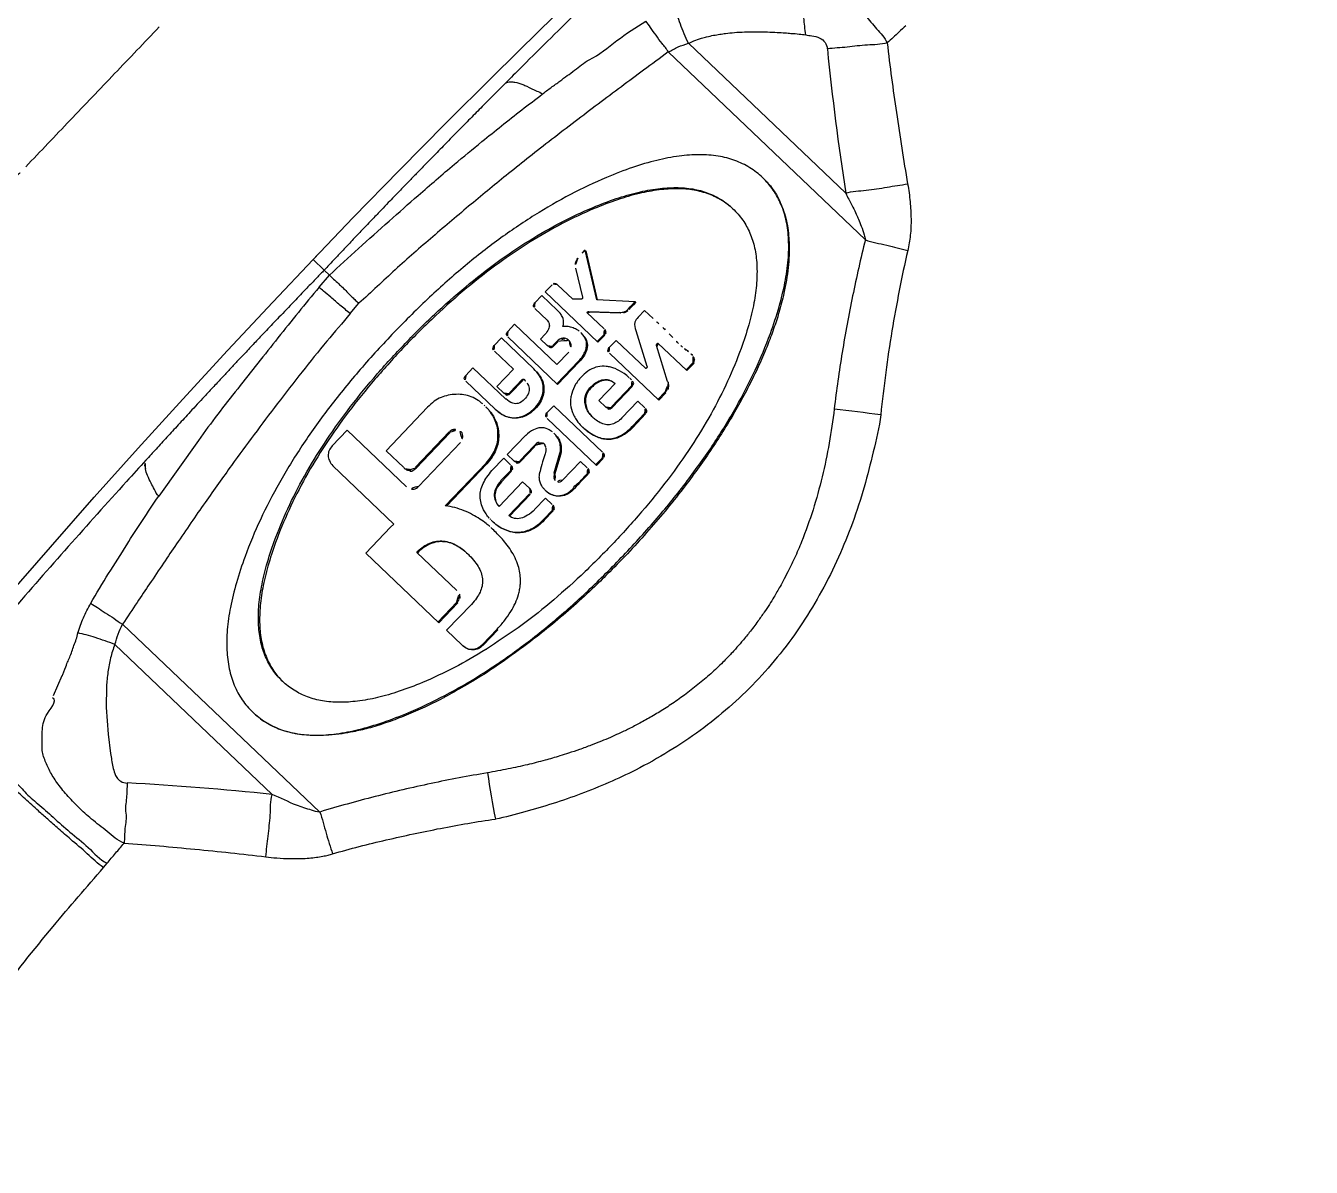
# Model space of a CAD drawing. Header units: millimetres. Extents: x 1145859089 to 1147511753, y -1047484727 to -1047247487.
# Drawn here: x 1146331192.7 to 1146331303.7, y -1047436878 to -1047436779.4 of the extents above; entities that cross this region are included whole.
import ezdxf
from ezdxf.xclip import XClip

# ---------------------------------------------------------------- set-up
doc = ezdxf.new("R2010")
doc.units = ezdxf.units.MM
doc.header["$LTSCALE"] = 100
doc.header["$MEASUREMENT"] = 0
doc.header["$XCLIPFRAME"] = 2
doc.linetypes.add('CENTERX2', pattern=[4, 2.5, -0.5, 0.5, -0.5])
doc.layers.get('0').update_dxf_attribs({"linetype": 'CONTINUOUS'})
for name, color, linetype in [('L-지중매입', 3, 'CENTERX2'), ('XREF', 135, 'CONTINUOUS'), ('단지배치도$0$W240910', 135, 'CONTINUOUS')]:
    doc.layers.add(name, color=color, linetype=linetype)

# ---------------------------------------------------------------- blocks, each defined once
blk = doc.blocks.new('단지배치도$0$zw$9902')
at = {"layer": '단지배치도$0$W240910', "linetype": 'ByBlock', "ltscale": 20}
for p, q in [((62563.45, -65410.48), (62567.54, -65406.5)), ((62559.38, -65414.48), (62563.45, -65410.48)), ((62576.27, -65411.62), (62589.85, -65424.57)), ((62591.55, -65428.59), (62574.54, -65412.37)), ((62562.26, -65413.28), (62561.83, -65413.72)), ((62555.34, -65418.52), (62559.38, -65414.48)), ((62551.33, -65422.58), (62555.34, -65418.52)), ((62547.35, -65426.67), (62551.33, -65422.58)), ((62543.88, -65430.29), (62547.35, -65426.67)), ((62568.36, -65433.78), (62567.37, -65429.47)), ((62567.43, -65429.53), (62568.41, -65433.77)), ((62540.39, -65433.97), (62543.88, -65430.29)), ((62544.3, -65429.85), (62543.88, -65430.29)), ((62543.88, -65430.29), (62544.84, -65431.2)), ((62544.4, -65432.69), (62545.29, -65431.64)), ((62544.84, -65431.2), (62545.29, -65431.64)), ((62566.54, -65431.04), (62567.12, -65433.54)), ((62564.51, -65432.47), (62563.92, -65433.09)), ((62566.29, -65433.7), (62564.99, -65432.46)), ((62536.49, -65438.14), (62540.39, -65433.97)), ((62547.07, -65434.96), (62547.84, -65434.06)), ((62563.63, -65433.39), (62563.01, -65434.04)), ((62564.95, -65434.65), (62563.63, -65433.39)), ((62563.92, -65433.09), (62568.47, -65437.43)), ((62566.95, -65433.72), (62566.29, -65433.7)), ((62566.99, -65433.72), (62566.95, -65433.72)), ((62567.02, -65433.71), (62566.99, -65433.72)), ((62567.04, -65433.71), (62567.02, -65433.71)), ((62567.06, -65433.7), (62567.04, -65433.71)), ((62567.07, -65433.7), (62567.06, -65433.7)), ((62567.07, -65433.69), (62567.07, -65433.7)), ((62567.08, -65433.69), (62567.07, -65433.69)), ((62567.09, -65433.68), (62567.08, -65433.69)), ((62567.1, -65433.67), (62567.09, -65433.68)), ((62567.11, -65433.66), (62567.1, -65433.67)), ((62567.11, -65433.65), (62567.11, -65433.66)), ((62567.12, -65433.65), (62567.11, -65433.65)), ((62567.12, -65433.54), (62567.13, -65433.56)), ((62567.13, -65433.62), (62567.12, -65433.63)), ((62567.12, -65433.63), (62567.12, -65433.64)), ((62567.12, -65433.64), (62567.12, -65433.65)), ((62567.13, -65433.56), (62567.13, -65433.57)), ((62567.13, -65433.57), (62567.13, -65433.58)), ((62567.13, -65433.58), (62567.13, -65433.59)), ((62567.13, -65433.59), (62567.13, -65433.6)), ((62567.13, -65433.6), (62567.13, -65433.62)), ((62571.69, -65433.93), (62568.36, -65433.78)), ((62571.74, -65433.98), (62571.68, -65433.93)), ((62563.02, -65434.52), (62564.08, -65435.53)), ((62567.51, -65434.86), (62567.52, -65434.85)), ((62568.99, -65436.27), (62567.51, -65434.86)), ((62567.52, -65434.85), (62567.53, -65434.84)), ((62567.53, -65434.84), (62567.54, -65434.83)), ((62567.54, -65434.83), (62567.55, -65434.82)), ((62567.55, -65434.82), (62567.56, -65434.81)), ((62567.56, -65434.81), (62567.58, -65434.81)), ((62567.58, -65434.91), (62567.57, -65434.92)), ((62567.58, -65434.81), (62567.61, -65434.8)), ((62567.59, -65434.9), (62567.58, -65434.91)), ((62567.6, -65434.89), (62567.59, -65434.9)), ((62567.61, -65434.88), (62567.6, -65434.89)), ((62567.61, -65434.8), (62567.64, -65434.79)), ((62567.62, -65434.87), (62567.61, -65434.88)), ((62567.64, -65434.86), (62567.62, -65434.87)), ((62567.64, -65434.79), (62567.69, -65434.78)), ((62567.67, -65434.86), (62567.64, -65434.86)), ((62567.7, -65434.85), (62567.67, -65434.86)), ((62567.69, -65434.78), (62570.34, -65434.85)), ((62567.75, -65434.84), (62567.7, -65434.85)), ((62570.4, -65434.91), (62567.75, -65434.84)), ((62570.4, -65434.91), (62570.34, -65434.85)), ((62572.49, -65434.7), (62571.94, -65435.28)), ((62573.22, -65435.38), (62572.49, -65434.7)), ((62561.27, -65435.87), (62560.68, -65436.49)), ((62564.92, -65439.35), (62561.27, -65435.87)), ((62560.13, -65437.06), (62559.52, -65437.71)), ((62562.92, -65439.72), (62560.13, -65437.06)), ((62560.69, -65436.97), (62564.99, -65441.07)), ((62563.9, -65436.74), (62563.5, -65437.16)), ((62563.5, -65437.16), (62564.09, -65437.72)), ((62564.58, -65437.71), (62564.94, -65437.33)), ((62565, -65437.39), (62564.64, -65437.77)), ((62565, -65437.39), (62564.94, -65437.33)), ((62568.41, -65437.37), (62569, -65436.75)), ((62569.06, -65436.81), (62568.47, -65437.43)), ((62569.06, -65436.81), (62569, -65436.75)), ((62570.04, -65437.27), (62569.45, -65437.89)), ((62572.6, -65439.71), (62570.04, -65437.27)), ((62571.75, -65436.43), (62572.7, -65439.51)), ((62532.63, -65442.34), (62536.49, -65438.14)), ((62551.67, -65437.7), (62551.77, -65437.8)), ((62559.53, -65438.19), (62561.18, -65439.76)), ((62564.64, -65437.77), (62564.58, -65437.71)), ((62565.94, -65438.28), (62564.92, -65439.35)), ((62569.46, -65438.37), (62573.71, -65442.43)), ((62573.52, -65437.66), (62573.53, -65437.65)), ((62573.52, -65437.67), (62573.52, -65437.66)), ((62573.52, -65437.68), (62573.52, -65437.67)), ((62573.52, -65437.68), (62573.52, -65437.68)), ((62573.53, -65437.69), (62573.52, -65437.68)), ((62573.53, -65437.63), (62573.54, -65437.61)), ((62573.53, -65437.65), (62573.53, -65437.63)), ((62573.53, -65437.7), (62573.53, -65437.69)), ((62573.53, -65437.71), (62573.53, -65437.7)), ((62574.48, -65440.82), (62573.53, -65437.71)), ((62573.54, -65437.61), (62573.55, -65437.59)), ((62573.55, -65437.59), (62573.57, -65437.57)), ((62573.57, -65437.57), (62573.58, -65437.55)), ((62573.58, -65437.55), (62573.6, -65437.53)), ((62573.59, -65437.7), (62573.58, -65437.72)), ((62573.58, -65437.72), (62573.58, -65437.73)), ((62573.58, -65437.73), (62573.58, -65437.74)), ((62573.58, -65437.74), (62573.59, -65437.75)), ((62573.6, -65437.67), (62573.59, -65437.69)), ((62573.59, -65437.69), (62573.59, -65437.7)), ((62573.59, -65437.75), (62573.59, -65437.76)), ((62573.59, -65437.76), (62573.59, -65437.76)), ((62573.6, -65437.53), (62573.62, -65437.52)), ((62573.61, -65437.65), (62573.6, -65437.67)), ((62573.63, -65437.63), (62573.61, -65437.65)), ((62573.62, -65437.52), (62573.64, -65437.5)), ((62573.64, -65437.61), (62573.63, -65437.63)), ((62573.64, -65437.5), (62576.14, -65439.88)), ((62573.66, -65437.59), (62573.64, -65437.61)), ((62573.68, -65437.57), (62573.66, -65437.59)), ((62573.7, -65437.56), (62573.68, -65437.57)), ((62557.67, -65439.64), (62557.05, -65440.29)), ((62560.51, -65442.34), (62557.67, -65439.64)), ((62564.93, -65441.02), (62566.79, -65439.06)), ((62566.85, -65439.12), (62564.99, -65441.07)), ((62566.85, -65439.12), (62566.79, -65439.06)), ((62572.65, -65439.66), (62572.64, -65439.68)), ((62572.67, -65439.65), (62572.65, -65439.66)), ((62572.68, -65439.63), (62572.67, -65439.65)), ((62572.69, -65439.61), (62572.68, -65439.63)), ((62572.7, -65439.59), (62572.69, -65439.61)), ((62572.7, -65439.51), (62572.71, -65439.52)), ((62572.71, -65439.58), (62572.7, -65439.59)), ((62572.71, -65439.52), (62572.71, -65439.53)), ((62572.71, -65439.53), (62572.71, -65439.54)), ((62572.71, -65439.54), (62572.71, -65439.55)), ((62572.71, -65439.54), (62572.71, -65439.54)), ((62572.71, -65439.55), (62572.71, -65439.56)), ((62572.71, -65439.56), (62572.71, -65439.58)), ((62576.08, -65439.82), (62576.7, -65439.18)), ((62576.76, -65439.24), (62576.14, -65439.88)), ((62576.76, -65439.24), (62576.7, -65439.18)), ((62561.18, -65439.76), (62559.75, -65441.26)), ((62561.94, -65440.65), (62560.83, -65441.81)), ((62562, -65440.71), (62560.89, -65441.87)), ((62561.94, -65440.65), (62561.95, -65440.64)), ((62562, -65440.71), (62561.94, -65440.65)), ((62561.95, -65440.64), (62561.96, -65440.63)), ((62561.96, -65440.63), (62561.97, -65440.62)), ((62561.96, -65440.63), (62561.96, -65440.63)), ((62561.97, -65440.62), (62561.98, -65440.62)), ((62561.98, -65440.62), (62561.99, -65440.61)), ((62561.99, -65440.61), (62562, -65440.61)), ((62562, -65440.61), (62562.01, -65440.61)), ((62562.01, -65440.61), (62562.02, -65440.61)), ((62562.02, -65440.61), (62562.03, -65440.61)), ((62562.03, -65440.61), (62562.04, -65440.62)), ((62562.04, -65440.62), (62562.05, -65440.62)), ((62562.05, -65440.62), (62562.06, -65440.62)), ((62562.06, -65440.62), (62562.07, -65440.63)), ((62562.07, -65440.63), (62562.08, -65440.63)), ((62562.08, -65440.63), (62562.09, -65440.64)), ((62562.09, -65440.64), (62562.1, -65440.65)), ((62562.1, -65440.65), (62562.11, -65440.66)), ((62571.37, -65440.69), (62571.24, -65440.57)), ((62572.62, -65439.7), (62572.6, -65439.71)), ((62572.64, -65439.68), (62572.62, -65439.7)), ((62557.06, -65440.78), (62559.6, -65443.2)), ((62559.75, -65441.26), (62560.34, -65441.83)), ((62560.83, -65441.81), (62560.89, -65441.87)), ((62569.96, -65440.99), (62568.55, -65442.46)), ((62569.63, -65443.01), (62571.38, -65441.18)), ((62571.44, -65441.23), (62569.69, -65443.07)), ((62571.44, -65441.23), (62571.38, -65441.18)), ((62573.65, -65442.37), (62574.25, -65441.74)), ((62574.32, -65441.8), (62573.71, -65442.43)), ((62574.32, -65441.8), (62574.25, -65441.74)), ((62574.54, -65440.88), (62574.48, -65440.82)), ((62528.79, -65446.57), (62532.63, -65442.34)), ((62564.65, -65442.92), (62564.06, -65443.54)), ((62568.85, -65446.92), (62564.65, -65442.92)), ((62568.55, -65442.46), (62569.14, -65443.03)), ((62571.91, -65442.52), (62570.54, -65443.97)), ((62572.51, -65443.08), (62571.91, -65442.52)), ((62553.76, -65443.05), (62550.18, -65446.8)), ((62564.07, -65444.02), (62568.33, -65448.08)), ((62569.63, -65443.01), (62569.69, -65443.07)), ((62571.42, -65444.72), (62572.52, -65443.56)), ((62572.58, -65443.62), (62571.48, -65444.78)), ((62572.58, -65443.62), (62572.52, -65443.56)), ((62546.82, -65445.03), (62545.54, -65446.37)), ((62551.95, -65449.92), (62546.82, -65445.03)), ((62552.72, -65448.23), (62555.63, -65445.18)), ((62555.69, -65445.24), (62555.63, -65445.18)), ((62571.48, -65444.78), (62571.42, -65444.72)), ((62533.98, -65445.91), (62530.56, -65450.73)), ((62555.69, -65445.24), (62552.78, -65448.29)), ((62556.59, -65446.1), (62552.97, -65449.89)), ((62562.23, -65445.46), (62560.64, -65447.13)), ((62524.98, -65450.82), (62528.79, -65446.57)), ((62550.18, -65446.8), (62551.71, -65448.26)), ((62560.64, -65447.13), (62561.23, -65447.69)), ((62562.97, -65446.37), (62561.72, -65447.68)), ((62563.03, -65446.43), (62561.78, -65447.74)), ((62563.03, -65446.43), (62562.97, -65446.37)), ((62564.7, -65448.72), (62565.19, -65447)), ((62565.25, -65447.06), (62564.76, -65448.78)), ((62565.25, -65447.06), (62565.19, -65447)), ((62568.27, -65448.02), (62568.86, -65447.4)), ((62568.92, -65447.46), (62568.86, -65447.4)), ((62545.58, -65448.11), (62550.84, -65453.13)), ((62551.7, -65448.27), (62551.76, -65448.31)), ((62552.78, -65448.29), (62552.72, -65448.23)), ((62555.29, -65451.55), (62558.81, -65447.87)), ((62558.87, -65447.92), (62555.4, -65451.57)), ((62558.81, -65447.87), (62558.87, -65447.92)), ((62560.33, -65447.45), (62559.32, -65448.51)), ((62560.07, -65449.41), (62560.94, -65448.5)), ((62560.92, -65448.02), (62560.33, -65447.45)), ((62561, -65448.56), (62560.94, -65448.5)), ((62561.72, -65447.68), (62561.78, -65447.74)), ((62566.95, -65447.72), (62565.41, -65449.34)), ((62567.55, -65448.28), (62566.95, -65447.72)), ((62568.92, -65447.46), (62568.33, -65448.08)), ((62561.96, -65449.48), (62559.93, -65451.6)), ((62560.13, -65449.47), (62560.07, -65449.41)), ((62561, -65448.56), (62560.13, -65449.47)), ((62561.96, -65449.48), (62562.55, -65450.04)), ((62563.43, -65448.79), (62563.47, -65448.59)), ((62564.76, -65448.78), (62564.7, -65448.72)), ((62567.62, -65448.82), (62567.56, -65448.77)), ((62560.77, -65452.4), (62562.56, -65450.53)), ((62562.62, -65450.58), (62560.83, -65452.46)), ((62562.62, -65450.58), (62562.56, -65450.53)), ((62564, -65450.28), (62563.86, -65450.15)), ((62566.39, -65450.11), (62566.33, -65450.05)), ((62521.21, -65455.11), (62524.98, -65450.82)), ((62563.93, -65450.89), (62562.98, -65451.88)), ((62564.52, -65451.45), (62563.93, -65450.89)), ((62559.36, -65452.9), (62559.31, -65452.85)), ((62563.76, -65452.74), (62564.54, -65451.93)), ((62563.82, -65452.8), (62563.76, -65452.74)), ((62564.6, -65451.99), (62563.82, -65452.8)), ((62564.6, -65451.99), (62564.54, -65451.93)), ((62550.56, -65453.41), (62548.42, -65455.64)), ((62550.56, -65453.41), (62550.84, -65453.13)), ((62517.46, -65459.41), (62521.21, -65455.11)), ((62548.42, -65455.64), (62554.72, -65461.65)), ((62556.28, -65458.86), (62552.83, -65455.58)), ((62554.66, -65461.59), (62556.3, -65459.88)), ((62556.36, -65459.93), (62554.72, -65461.65)), ((62557.54, -65460.06), (62555.4, -65462.3)), ((62556.36, -65459.93), (62556.3, -65459.88)), ((62527.44, -65461.77), (62544.45, -65477.99)), ((62555.4, -65462.3), (62556.74, -65463.58)), ((62558.49, -65463.53), (62559.77, -65462.19)), ((62559.83, -65462.25), (62558.55, -65463.59)), ((62559.83, -65462.25), (62559.77, -65462.19)), ((62540.35, -65476.48), (62526.77, -65463.53)), ((62558.55, -65463.59), (62558.49, -65463.53)), ((62521.47, -65467.94), (62522.22, -65466.19)), ((62526.05, -65467.15), (62526.03, -65468.97)), ((62526.03, -65468.97), (62526.2, -65471.26)), ((62526.2, -65471.26), (62526.4, -65472.95)), ((62525.79, -65482.77), (62526.1, -65482.42))]:
    blk.add_line(p, q, dxfattribs=at)
at = {"layer": '단지배치도$0$W240910'}
for radius in [11431.38, 11931.38]:
    blk.add_arc((57394.29, -57699.4), radius, 251.62775, 321.418131, dxfattribs=at)
at = {"layer": '단지배치도$0$W240910', "linetype": 'ByBlock', "ltscale": 20}
for centre, radius, start, end in [((62838, -65386.7), 251.02, 185.8103, 188.6771), ((63071.65, -65925.03), 722.05, 134.91623, 135.06589), ((62293.63, -65204.88), 313.19, 315.8266, 316.042), ((62482.93, -65533.45), 133.31, 47.07, 47.3642), ((62549, -65462.43), 36.31, 45.9084, 47.0813), ((62565.68, -65438.04), 1.95, 45.1425, 53.5544), ((62568.55, -65443.27), 3.82, 45.1742, 46.833), ((62555.56, -65446.21), 4.55, 46.3482, 49.4507), ((62555.55, -65446.23), 4.56, 43.316, 46.394), ((62555.53, -65728.15), 286.89, 82.52, 83.3283), ((63066.37, -65936.79), 726.34, 137.66384, 137.86131), ((63070.31, -65940.34), 731.65, 137.8619, 139.04256), ((62564.89, -65449.08), 1.48, 221.4772, 226.3107), ((62555.21, -65457.75), 5.9, 46.3768, 48.2099), ((62841.95, -65427.75), 286.88, 189.401, 190.2094), ((62514.34, -65726.12), 251, 84.0521, 86.9192)]:
    blk.add_arc(centre, radius, start, end, dxfattribs=at)
for points, start_tangent, end_tangent in [([(62471.67, -65446.31), (62475.4, -65441.93), (62479.29, -65437.43), (62483.33, -65432.8), (62487.52, -65428.05), (62491.81, -65423.25), (62492.77, -65422.18), (62493.95, -65420.88), (62495.09, -65419.61), (62496.22, -65418.37), (62497.32, -65417.17), (62498.4, -65415.99), (62501.21, -65412.93), (62503.85, -65410.09), (62506.29, -65407.47), (62508.55, -65405.07), (62510.61, -65402.89), (62512.1, -65401.32), (62513.46, -65399.89), (62514.72, -65398.58), (62516.03, -65397.21), (62517.47, -65395.72), (62519.48, -65393.64), (62521.69, -65391.37), (62524.12, -65388.9), (62526.75, -65386.23), (62529.59, -65383.37), (62532.96, -65380.01), (62536.59, -65376.42), (62537.34, -65375.68), (62538.02, -65375.02), (62538.69, -65374.36), (62539.36, -65373.71), (62540.03, -65373.05), (62544.21, -65369), (62548.34, -65365.05), (62552.34, -65361.25), (62556.22, -65357.61), (62559.97, -65354.13)], (0.647001, 0.762489), (0.733913, 0.679244)), ([(62485.83, -65441.28), (62486.44, -65440.7), (62487.06, -65440.11), (62487.71, -65439.48), (62488.39, -65438.8), (62489.11, -65438.09), (62489.86, -65437.34), (62490.22, -65436.97), (62491.22, -65435.96), (62492.25, -65434.91), (62493.32, -65433.81), (62494.42, -65432.67), (62495.03, -65432.04), (62496.33, -65430.69), (62497.67, -65429.3), (62499.04, -65427.87), (62500.43, -65426.41), (62501.86, -65424.92), (62503.31, -65423.39), (62504.79, -65421.84), (62506.29, -65420.26), (62507.82, -65418.65), (62509.38, -65417.02), (62510.96, -65415.36), (62512.56, -65413.68), (62514.18, -65411.98), (62515.19, -65410.91), (62517.17, -65408.83), (62519.17, -65406.74), (62520.46, -65405.38), (62522.48, -65403.27), (62524.48, -65401.17), (62526.46, -65399.1), (62528.41, -65397.05), (62530.34, -65395.03), (62530.74, -65394.61), (62532.56, -65392.72), (62534.33, -65390.86), (62536.06, -65389.05), (62537.73, -65387.29), (62539.36, -65385.58), (62540.93, -65383.92), (62541.04, -65383.8)], (0.733267, 0.679941), (0.687625, 0.726066)), ([(62580.25, -65395.98), (62579.72, -65396.47), (62579.09, -65397.06), (62578.36, -65397.74), (62577.51, -65398.54), (62576.74, -65399.26), (62576.13, -65399.84), (62575.68, -65400.26), (62575.41, -65400.52), (62575.03, -65400.88), (62574.48, -65401.41), (62573.6, -65402.24), (62572.49, -65403.3), (62571.15, -65404.59), (62570.71, -65405.01), (62570.28, -65405.43), (62569.84, -65405.85), (62569.41, -65406.27), (62567.21, -65408.41), (62562.26, -65413.28)], (-0.73248, -0.680789), (-0.708872, -0.705337)), ([(62586.4, -65410.89), (62586.24, -65409.42), (62586.11, -65407.95), (62586.01, -65406.5), (62585.95, -65405.11)], (-0.118981, 0.992896), (0.010009, 0.99995)), ([(62585.95, -65405.11), (62586.83, -65405.45), (62587.75, -65405.95), (62588.66, -65406.57), (62589.63, -65407.35), (62590.6, -65408.25), (62591.55, -65409.23), (62592.52, -65410.37), (62593.44, -65411.59)], (0.958093, -0.286458), (0.437516, -0.899211)), ([(62576.27, -65411.62), (62575.91, -65410.79), (62575.58, -65409.96), (62575.31, -65409.18), (62575.11, -65408.48)], (-0.41439, 0.9101), (-0.24894, 0.968519)), ([(62530.59, -65410.21), (62526.75, -65414.24), (62522.9, -65418.27), (62519.08, -65422.28)], (-0.689814, -0.723986), (-0.690261, -0.72356)), ([(62567.71, -65413.05), (62570.1, -65411.39), (62572.61, -65409.71)], (0.895718, 0.444623), (0.851562, 0.524254)), ([(62574.54, -65412.37), (62574, -65411.63), (62573.48, -65410.92), (62573.01, -65410.26), (62572.61, -65409.7)], (-0.449069, 0.893497), (-0.578801, 0.815469)), ([(62576.27, -65411.62), (62576.74, -65411.42), (62577.41, -65411.19), (62577.85, -65411.07), (62578.45, -65410.93), (62578.99, -65410.84), (62579.48, -65410.77), (62580.25, -65410.69), (62581.12, -65410.64), (62581.67, -65410.63), (62582.42, -65410.62), (62583.09, -65410.64), (62583.94, -65410.68), (62584.62, -65410.72), (62585.13, -65410.76), (62585.83, -65410.82), (62586.4, -65410.89)], (0.902433, 0.430831), (0.995149, -0.098375)), ([(62595.04, -65410.1), (62594.45, -65410.65), (62593.44, -65411.59)], (-0.743854, -0.668342), (-0.739013, -0.673691)), ([(62574.54, -65412.37), (62575.38, -65411.93), (62576.27, -65411.62)], (0.89679, 0.442456), (0.936454, 0.350792)), ([(62586.4, -65410.89), (62586.93, -65410.97), (62587.62, -65411.17), (62588.07, -65411.54), (62588.26, -65412.11)], (0.973269, -0.229669), (0.011335, -0.999936)), ([(62593.44, -65411.59), (62591.72, -65411.77), (62589.98, -65411.95), (62588.26, -65412.11)], (-0.962116, -0.272639), (-0.990646, -0.136457)), ([(62593.44, -65411.59), (62594.23, -65417.59), (62595.2, -65423.76)], (0.110235, -0.993906), (0.17187, -0.98512)), ([(62574.54, -65412.37), (62572.41, -65413.94), (62570.49, -65415.37), (62568.48, -65416.87), (62566.49, -65418.38), (62564.46, -65419.94), (62562.55, -65421.43), (62560.76, -65422.86)], (-0.803384, -0.595462), (-0.782157, -0.623081)), ([(62565.19, -65414.88), (62566.45, -65413.95), (62567.71, -65413.05)], (0.787475, 0.616346), (0.895718, 0.444623)), ([(62560.49, -65415.05), (62559.57, -65415.98), (62558.6, -65416.95), (62557.58, -65417.99), (62556.49, -65419.09), (62555.25, -65420.36), (62554.18, -65421.46), (62553.28, -65422.38), (62552.79, -65422.88), (62552.14, -65423.55), (62551.42, -65424.29), (62550.86, -65424.88), (62550.37, -65425.38), (62549.78, -65426), (62549.03, -65426.78), (62548.12, -65427.73), (62547.24, -65428.66), (62546.47, -65429.47), (62545.81, -65430.17), (62545.27, -65430.74), (62544.84, -65431.2)], (-0.706252, -0.70796), (-0.684943, -0.728596)), ([(62560.49, -65415.05), (62560.92, -65414.94), (62561.29, -65414.98), (62561.97, -65415.18), (62562.33, -65415.33), (62563.19, -65415.74), (62563.66, -65416.01)], (0.836592, 0.547827), (0.644624, -0.7645)), ([(62563.66, -65416.01), (62564.43, -65415.43), (62565.19, -65414.88)], (0.76905, 0.639189), (0.787475, 0.616346)), ([(62558.45, -65420.1), (62560.14, -65418.74), (62561.89, -65417.36), (62563.66, -65416.01)], (0.78563, 0.618696), (0.77403, 0.633148)), ([(62545.29, -65431.64), (62547.79, -65429.34), (62550.44, -65426.97), (62552.96, -65424.75), (62556.08, -65422.07), (62558.45, -65420.1)], (0.732409, 0.680865), (0.761493, 0.648173)), ([(62582.68, -65423.22), (62581.57, -65422.36), (62580.29, -65421.74), (62578.85, -65421.36), (62577.24, -65421.24), (62575.48, -65421.36), (62573.55, -65421.73), (62571.46, -65422.34), (62569.21, -65423.2), (62566.1, -65424.67), (62563, -65426.46), (62559.91, -65428.56), (62556.82, -65430.98), (62553.75, -65433.72), (62550.69, -65436.77), (62547.78, -65439.98), (62545.19, -65443.18), (62542.92, -65446.38), (62540.97, -65449.57), (62539.33, -65452.75), (62538.01, -65455.93), (62537.26, -65458.21), (62536.75, -65460.32), (62536.47, -65462.26), (62536.44, -65464.03), (62536.64, -65465.63), (62537.08, -65467.05), (62537.76, -65468.3), (62538.68, -65469.37)], (-0.722873, 0.690981), (0.723747, -0.690066)), ([(62560.76, -65422.86), (62557.51, -65425.52), (62554.21, -65428.32), (62550.97, -65431.17), (62547.84, -65434.06)], (-0.782157, -0.623081), (-0.74807, -0.66362)), ([(62538.68, -65469.38), (62539.79, -65470.24), (62541.07, -65470.86), (62542.51, -65471.23), (62544.12, -65471.36), (62545.88, -65471.24), (62547.81, -65470.87), (62549.9, -65470.25), (62552.15, -65469.39), (62555.26, -65467.92), (62558.36, -65466.13), (62561.46, -65464.03), (62564.54, -65461.61), (62567.61, -65458.88), (62570.67, -65455.83), (62573.58, -65452.62), (62576.17, -65449.41), (62578.44, -65446.22), (62580.39, -65443.03), (62582.03, -65439.85), (62583.35, -65436.67), (62584.1, -65434.38), (62584.61, -65432.27), (62584.89, -65430.33), (62584.92, -65428.56), (62584.72, -65426.97), (62584.28, -65425.55), (62583.6, -65424.3), (62582.68, -65423.22)], (0.722875, -0.690978), (-0.723747, 0.690066)), ([(62551.67, -65437.7), (62554.35, -65435.03), (62557.06, -65432.64), (62559.78, -65430.51), (62562.52, -65428.67), (62565.27, -65427.09), (62568.05, -65425.79), (62570.05, -65425.03), (62571.92, -65424.49), (62573.64, -65424.18), (62575.22, -65424.08), (62576.66, -65424.2), (62577.96, -65424.55), (62579.11, -65425.12), (62580.12, -65425.9)], (0.690184, 0.723634), (0.723505, -0.690319)), ([(62582.97, -65423.51), (62583.07, -65423.61), (62583.35, -65423.94), (62583.77, -65424.53), (62584.13, -65425.18), (62584.42, -65425.88), (62584.68, -65426.73), (62584.85, -65427.57), (62584.94, -65428.44), (62584.97, -65428.86), (62584.96, -65429.91), (62584.89, -65430.98), (62584.74, -65432.07), (62584.52, -65433.19), (62584.09, -65434.87), (62583.63, -65436.28), (62583.09, -65437.72), (62582.85, -65438.31), (62582.11, -65439.96), (62581.28, -65441.62), (62580.38, -65443.27), (62579.39, -65444.92), (62578.33, -65446.56), (62577.2, -65448.19), (62576, -65449.82), (62574.46, -65451.77), (62572.87, -65453.64), (62571.22, -65455.47), (62569.48, -65457.25), (62568.19, -65458.52), (62566.38, -65460.18), (62564.53, -65461.77), (62562.65, -65463.26), (62560.75, -65464.66), (62558.84, -65465.96), (62556.93, -65467.13), (62555.23, -65468.08), (62555.09, -65468.16)], (0.693666, -0.720297), (-0.886205, -0.463293)), ([(62589.85, -65424.57), (62591.62, -65424.31), (62593.42, -65424.04), (62595.2, -65423.76)], (0.944022, 0.329883), (0.987583, 0.157098)), ([(62595.2, -65423.76), (62595.41, -65425.31), (62595.49, -65426.79), (62595.43, -65428.2), (62595.22, -65429.52)], (0.208516, -0.978019), (-0.192844, -0.981229)), ([(62579.91, -65425.72), (62579.22, -65425.22), (62578.06, -65424.65), (62576.76, -65424.3), (62575.33, -65424.18), (62573.75, -65424.28), (62572.02, -65424.59), (62570.16, -65425.13), (62568.15, -65425.89), (62565.38, -65427.19), (62562.62, -65428.77), (62559.88, -65430.62), (62557.16, -65432.74), (62554.46, -65435.13), (62551.77, -65437.8)], (-0.768144, 0.640278), (-0.690184, -0.723634)), ([(62589.85, -65424.57), (62590.12, -65425.08), (62590.48, -65425.77), (62590.77, -65426.38), (62590.96, -65426.81), (62591.2, -65427.4), (62591.44, -65428.15), (62591.55, -65428.59)], (0.395487, -0.918472), (0.047164, -0.998887)), ([(62580.12, -65425.9), (62580.96, -65426.88), (62581.58, -65428), (62581.99, -65429.28), (62582.18, -65430.72), (62582.16, -65432.3), (62581.93, -65434.04), (62581.48, -65435.93), (62580.82, -65437.97), (62579.66, -65440.79), (62578.23, -65443.61), (62576.51, -65446.43), (62574.52, -65449.25), (62572.24, -65452.07), (62569.69, -65454.89)], (0.723505, -0.690319), (-0.690066, -0.723747)), ([(62567.37, -65429.47), (62566.72, -65430.17)], (-0.677795, -0.735251), (-0.547483, -0.836816)), ([(62591.55, -65428.59), (62590.45, -65433.43), (62589.55, -65438.31), (62588.86, -65443.2)], (-0.242357, -0.970187), (-0.11789, -0.993027)), ([(62591.55, -65428.59), (62593.39, -65429.05), (62595.22, -65429.52)], (0.945638, -0.325222), (0.967822, -0.251635)), ([(62595.22, -65429.52), (62594.48, -65432.95), (62593.84, -65436.46), (62593.31, -65440.04), (62592.88, -65443.7)], (-0.245863, -0.969305), (-0.09668, -0.995316)), ([(62566.72, -65430.17), (62566.54, -65430.6), (62566.54, -65431.04)], (-0.547483, -0.836816), (0.251935, -0.967744)), ([(62544.84, -65431.2), (62544.2, -65431.87), (62543.33, -65432.77), (62542.24, -65433.91), (62540.93, -65435.28), (62539.85, -65436.41), (62539, -65437.31), (62538.2, -65438.16), (62537.31, -65439.1), (62536.67, -65439.79), (62536.05, -65440.46), (62535.32, -65441.24), (62534.48, -65442.14), (62533.27, -65443.44), (62532.24, -65444.57), (62531.26, -65445.63), (62530.33, -65446.65), (62529.45, -65447.61)], (-0.695134, -0.71888), (-0.673495, -0.739191)), ([(62545.29, -65431.64), (62545.65, -65431.98), (62546.09, -65432.39), (62546.41, -65432.69), (62546.8, -65433.07), (62547.26, -65433.53), (62547.55, -65433.82), (62547.84, -65434.06)], (0.696437, -0.717618), (0.824505, -0.565855)), ([(62544.4, -65432.69), (62540.85, -65437.05), (62537.37, -65441.44), (62533.98, -65445.91)], (-0.648166, -0.761499), (-0.578483, -0.815694)), ([(62547.07, -65434.96), (62546.2, -65434.22), (62545.4, -65433.54), (62544.78, -65433.01), (62544.4, -65432.69)], (-0.759365, 0.650665), (-0.769294, 0.638895)), ([(62564.99, -65432.46), (62564.62, -65432.38), (62564.58, -65432.48)], (-0.744087, 0.668083), (-0.136208, -0.99068)), ([(62563.01, -65434.04), (62562.94, -65434.4), (62563.04, -65434.44)], (-0.676345, -0.736585), (0.991059, -0.133423)), ([(62570.34, -65434.85), (62570.78, -65434.79), (62571.11, -65434.54), (62571.68, -65433.92)], (0.995188, -0.097985), (0.702058, 0.71212)), ([(62571.74, -65433.98), (62571.17, -65434.59), (62571.04, -65434.71)], (-0.702058, -0.71212), (-0.773974, -0.633217)), ([(62547.07, -65434.96), (62545.06, -65437.35), (62542.93, -65440), (62540.79, -65442.75), (62538.79, -65445.4), (62536.84, -65448.06)], (-0.620688, -0.784058), (-0.582001, -0.813188)), ([(62565.44, -65436.07), (62565.46, -65435.39), (62565.28, -65435.03), (62564.95, -65434.65)], (0.361205, 0.932486), (-0.713253, 0.700907)), ([(62571.04, -65434.71), (62570.84, -65434.84), (62570.4, -65434.91)], (-0.773974, -0.633217), (-0.995188, 0.097985)), ([(62564.08, -65435.53), (62564.27, -65435.92), (62564.2, -65436.3), (62563.9, -65436.74)], (0.723747, -0.690066), (-0.690066, -0.723747)), ([(62566.84, -65436.47), (62566.72, -65436.39), (62566.32, -65436.2), (62565.89, -65436.08), (62565.44, -65436.07)], (-0.804122, 0.594464), (-0.996482, -0.083811)), ([(62569.05, -65436.32), (62569.14, -65436.68), (62569.04, -65436.73)], (0.722757, -0.691102), (-0.983356, -0.18169)), ([(62571.94, -65435.28), (62571.66, -65435.71), (62571.75, -65436.43)], (-0.690066, -0.723747), (0.337295, -0.941399)), ([(62560.68, -65436.49), (62560.61, -65436.86), (62560.7, -65436.9)], (-0.690066, -0.723747), (0.988632, -0.150353)), ([(62564.94, -65437.33), (62565.44, -65437.09), (62565.92, -65437.24), (62565.97, -65437.29)], (0.68966, 0.724133), (0.719825, -0.694156)), ([(62565.59, -65437.15), (62565, -65437.39)], (-0.999836, 0.018097), (-0.689643, -0.72415)), ([(62565.97, -65437.29), (62566.14, -65437.56), (62565.94, -65438.28)], (0.719825, -0.694156), (-0.650082, -0.759864)), ([(62566.79, -65439.06), (62567.18, -65438.58), (62567.38, -65438.18), (62567.48, -65437.8), (62567.43, -65437.24), (62567.06, -65436.66)], (0.690066, 0.723747), (-0.702683, 0.711503)), ([(62567.32, -65436.97), (62567.4, -65437.09), (62567.54, -65437.5), (62567.44, -65438.24), (62567.24, -65438.63), (62566.85, -65439.12)], (0.559709, -0.828689), (-0.690066, -0.723747)), ([(62569, -65436.75), (62569.08, -65436.38), (62568.98, -65436.34)], (0.676315, 0.736613), (-0.99112, 0.132973)), ([(62574.93, -65437.02), (62574.82, -65436.91), (62574.26, -65436.35)], (-0.685098, 0.728451), (-0.717328, 0.696736)), ([(62575.43, -65437.55), (62574.93, -65437.02)], (-0.712992, 0.701172), (-0.685098, 0.728451)), ([(62544.85, -65446.17), (62546.84, -65443.35), (62549.11, -65440.53), (62551.67, -65437.7)], (0.549541, 0.835467), (0.690066, 0.723747)), ([(62551.77, -65437.8), (62549.22, -65440.63), (62546.94, -65443.45), (62544.95, -65446.27)], (-0.690066, -0.723747), (-0.54954, -0.835467)), ([(62559.52, -65437.71), (62559.44, -65438.08), (62559.54, -65438.12)], (-0.690066, -0.723747), (0.988693, -0.149956)), ([(62564.09, -65437.72), (62564.46, -65437.8), (62564.5, -65437.7)], (0.736643, -0.676281), (0.128007, 0.991773)), ([(62564.64, -65437.77), (62564.28, -65437.86), (62564.23, -65437.77)], (-0.689795, -0.724004), (-0.184725, 0.98279)), ([(62569.45, -65437.89), (62569.37, -65438.26), (62569.47, -65438.3)], (-0.67628, -0.736645), (0.991319, -0.131478)), ([(62575.76, -65437.85), (62575.43, -65437.55)], (-0.768235, 0.640168), (-0.712992, 0.701172)), ([(62576.28, -65438.23), (62575.98, -65438.02), (62575.76, -65437.85)], (-0.808653, 0.588285), (-0.768235, 0.640168)), ([(62576.63, -65438.58), (62576.28, -65438.23)], (-0.545217, 0.838295), (-0.808653, 0.588285)), ([(62571.16, -65440.49), (62570.72, -65440.13), (62569.94, -65439.71), (62569.57, -65439.58), (62569.19, -65439.52), (62568.46, -65439.55), (62567.78, -65439.82), (62567.12, -65440.34), (62566.54, -65441.06), (62566.2, -65441.85), (62566.12, -65442.24), (62566.1, -65442.63), (62566.24, -65443.4), (62566.42, -65443.81), (62566.64, -65444.2), (62567.05, -65444.67)], (-0.729347, 0.684144), (0.710925, -0.703268)), ([(62576.7, -65439.18), (62576.71, -65438.73), (62576.63, -65438.58)], (0.677022, 0.735963), (-0.545217, 0.838295)), ([(62576.66, -65438.65), (62576.77, -65438.79), (62576.76, -65439.24)], (0.727008, -0.686629), (-0.677022, -0.735963)), ([(62557.05, -65440.29), (62556.97, -65440.66), (62557.07, -65440.7)], (-0.676345, -0.736585), (0.991059, -0.133423)), ([(62559.6, -65443.2), (62560.15, -65443.63), (62560.72, -65443.88), (62561.3, -65443.95), (62561.89, -65443.84), (62562.47, -65443.56), (62562.99, -65443.13), (62563.42, -65442.56), (62563.67, -65441.97), (62563.75, -65441.41), (62563.69, -65440.92), (62563.42, -65440.33), (62562.92, -65439.72)], (0.723747, -0.690066), (-0.703723, 0.710475)), ([(62563.18, -65439.99), (62563.48, -65440.39), (62563.75, -65440.97), (62563.81, -65441.47), (62563.73, -65442.03), (62563.48, -65442.62), (62563.05, -65443.19), (62562.53, -65443.62), (62561.95, -65443.9), (62561.36, -65444), (62560.78, -65443.93), (62560.21, -65443.69), (62559.67, -65443.26)], (0.660474, -0.750849), (-0.723747, 0.690066)), ([(62562.11, -65440.66), (62562.35, -65440.95)], (0.70827, -0.705941), (0.541062, -0.840983)), ([(62568.01, -65443.91), (62567.88, -65443.77), (62567.56, -65443.34), (62567.38, -65442.87), (62567.33, -65442.37), (62567.42, -65441.91), (62567.67, -65441.48), (62568.06, -65441.1), (62568.57, -65440.77), (62569.06, -65440.65), (62569.52, -65440.72), (62569.95, -65440.99)], (-0.716991, 0.697083), (0.751535, -0.659694)), ([(62569.58, -65440.78), (62569.12, -65440.71), (62568.63, -65440.83), (62568.12, -65441.15), (62567.73, -65441.54), (62567.48, -65441.97), (62567.39, -65442.43), (62567.44, -65442.93), (62567.62, -65443.4), (62567.94, -65443.83), (62568.02, -65443.91)], (-0.93565, 0.35293), (0.697182, -0.716894)), ([(62571.38, -65441.18), (62571.46, -65440.81), (62571.36, -65440.77)], (0.676332, 0.736597), (-0.991059, 0.133424)), ([(62560.34, -65441.83), (62560.71, -65441.9), (62560.76, -65441.8)], (0.723747, -0.690066), (0.144013, 0.989576)), ([(62560.89, -65441.87), (62560.52, -65441.96), (62560.48, -65441.87)], (-0.690066, -0.723747), (-0.196417, 0.980521)), ([(62562.35, -65440.95), (62562.42, -65441.07), (62562.53, -65441.5), (62562.43, -65441.92), (62562.13, -65442.35), (62561.57, -65442.71), (62561.11, -65442.7), (62560.51, -65442.33)], (0.541062, -0.840983), (-0.753546, 0.657395)), ([(62571.55, -65440.99), (62571.52, -65441.11), (62571.42, -65441.16)], (0.130928, -0.991392), (-0.983445, -0.181205)), ([(62571.51, -65440.87), (62571.55, -65440.99)], (0.462305, -0.886721), (0.130928, -0.991392)), ([(62574.26, -65441.74), (62574.5, -65441.32), (62574.48, -65440.82)], (0.699499, 0.714633), (-0.274548, 0.961573)), ([(62574.54, -65440.88), (62574.56, -65441.37), (62574.32, -65441.8)], (0.274548, -0.961573), (-0.699499, -0.714633)), ([(62558.52, -65442.76), (62558.13, -65442.46), (62557.53, -65442.15), (62556.9, -65441.97), (62556.23, -65441.93), (62555.55, -65442.01), (62554.92, -65442.19), (62554.33, -65442.53), (62553.76, -65443.05)], (-0.760125, 0.649777), (-0.674997, -0.73782)), ([(62558.81, -65447.87), (62559.27, -65447.28), (62559.6, -65446.67), (62559.79, -65446.03), (62559.84, -65445.36), (62559.76, -65444.69), (62559.54, -65444.06), (62559.19, -65443.47), (62558.87, -65443.1)], (0.684679, 0.728845), (-0.685742, 0.727845)), ([(62559.1, -65443.34), (62559.25, -65443.53), (62559.6, -65444.12), (62559.82, -65444.75), (62559.9, -65445.42), (62559.85, -65446.09), (62559.66, -65446.73), (62559.33, -65447.34), (62558.87, -65447.92)], (0.641604, -0.767036), (-0.684679, -0.728845)), ([(62588.86, -65443.2), (62588.43, -65446.14), (62587.82, -65449.05), (62587.03, -65451.9), (62586.04, -65454.65), (62585.75, -65455.36), (62585.43, -65456.07), (62584.97, -65457.03), (62584.54, -65457.87), (62584.19, -65458.53), (62583.92, -65458.99), (62583.66, -65459.43), (62583.27, -65460.06), (62582.81, -65460.75), (62582.28, -65461.51), (62581.53, -65462.5), (62580.87, -65463.31), (62580.33, -65463.92), (62579.98, -65464.31), (62579.67, -65464.63), (62579.25, -65465.06), (62578.74, -65465.56), (62577.66, -65466.52), (62575.33, -65468.33), (62574.2, -65469.08), (62573.12, -65469.74), (62572.09, -65470.31), (62571.14, -65470.81), (62570.25, -65471.23), (62569.54, -65471.55), (62568.76, -65471.88), (62567.89, -65472.22), (62566.87, -65472.6), (62565.93, -65472.91), (62565.18, -65473.15), (62563.9, -65473.52), (62562.38, -65473.91), (62560.72, -65474.27), (62558.92, -65474.61)], (-0.114564, -0.993416), (-0.98525, -0.171122)), ([(62592.88, -65443.7), (62592.23, -65446.9), (62591.45, -65449.93), (62590.43, -65453.04), (62589.23, -65455.99), (62587.77, -65458.93), (62586.12, -65461.67), (62584.2, -65464.32), (62582.07, -65466.76), (62579.78, -65468.95), (62577.29, -65470.95), (62574.6, -65472.75), (62571.7, -65474.37), (62569.4, -65475.45), (62567, -65476.42), (62564.59, -65477.26), (62562.15, -65477.97), (62559.61, -65478.6)], (-0.117598, -0.993061), (-0.986176, -0.165703)), ([(62564.06, -65443.54), (62563.99, -65443.9), (62564.09, -65443.95)], (-0.676316, -0.736612), (0.991249, -0.132007)), ([(62570.54, -65443.97), (62570.12, -65444.31), (62569.69, -65444.51), (62569.24, -65444.55), (62568.78, -65444.43), (62568.32, -65444.17), (62568.01, -65443.91)], (-0.690338, -0.723487), (-0.716991, 0.697083)), ([(62569.14, -65443.03), (62569.51, -65443.1), (62569.55, -65443)], (0.736691, -0.676229), (0.128826, 0.991667)), ([(62569.69, -65443.07), (62569.33, -65443.17), (62569.28, -65443.07)], (-0.69108, -0.722778), (-0.185991, 0.982551)), ([(62572.52, -65443.56), (62572.6, -65443.2), (62572.5, -65443.16)], (0.676455, 0.736484), (-0.990822, 0.135175)), ([(62572.57, -65443.14), (62572.66, -65443.5), (62572.56, -65443.54)], (0.722758, -0.691101), (-0.983812, -0.179205)), ([(62555.64, -65445.19), (62555.99, -65444.97), (62556.56, -65445.16)], (0.715104, 0.699018), (0.757753, -0.652542)), ([(62556.13, -65445.02), (62555.7, -65445.25)], (-0.988277, -0.15267), (-0.715104, -0.699018)), ([(62556.56, -65445.16), (62556.57, -65445.16), (62556.8, -65445.54), (62556.58, -65446.09)], (0.757753, -0.652542), (-0.634181, -0.773185)), ([(62564.53, -65445.17), (62564.15, -65444.93), (62563.51, -65444.81), (62562.9, -65444.99), (62562.24, -65445.47)], (-0.7783, 0.627893), (-0.740053, -0.672549)), ([(62564.74, -65445.36), (62564.53, -65445.17)], (-0.691651, 0.722232), (-0.7783, 0.627893)), ([(62567.05, -65444.67), (62567.28, -65444.88), (62567.82, -65445.29), (62568.36, -65445.57), (62568.89, -65445.73), (62569.42, -65445.77), (62569.93, -65445.69), (62570.43, -65445.49), (62570.93, -65445.16), (62571.42, -65444.72)], (0.710925, -0.703268), (0.69022, 0.7236)), ([(62571.48, -65444.78), (62570.99, -65445.22), (62570.49, -65445.54), (62569.99, -65445.75), (62569.48, -65445.83), (62568.95, -65445.79), (62568.42, -65445.63), (62567.89, -65445.34), (62567.34, -65444.94), (62567.11, -65444.73)], (-0.69022, -0.7236), (-0.712857, 0.701309)), ([(62541.23, -65466.7), (62540.4, -65465.72), (62539.78, -65464.6), (62539.37, -65463.32), (62539.18, -65461.88), (62539.19, -65460.3), (62539.43, -65458.56), (62539.87, -65456.67), (62540.53, -65454.63), (62541.69, -65451.81), (62543.13, -65448.99), (62544.85, -65446.17)], (-0.723507, 0.690317), (0.549541, 0.835467)), ([(62544.95, -65446.27), (62543.23, -65449.09), (62541.8, -65451.91), (62540.64, -65454.73), (62539.98, -65456.77), (62539.53, -65458.66), (62539.3, -65460.4), (62539.28, -65461.99), (62539.47, -65463.42), (62539.88, -65464.7), (62540.5, -65465.82), (62541.23, -65466.7)], (-0.54954, -0.835467), (0.708198, -0.706014)), ([(62562.97, -65446.37), (62563.38, -65446.09), (62563.48, -65446.23)], (0.690211, 0.723609), (0.383703, -0.923457)), ([(62563.79, -65446.18), (62563.23, -65446.25), (62563.16, -65446.42)], (-0.82911, 0.559085), (0.014678, -0.999892)), ([(62563.73, -65446.12), (62563.82, -65446.19)], (0.855676, -0.517512), (0.684814, -0.728718)), ([(62563.82, -65446.19), (62563.96, -65446.5), (62563.97, -65446.57)], (0.684814, -0.728718), (0.079046, -0.996871)), ([(62565.19, -65447), (62565.22, -65446.33), (62565.08, -65445.84), (62564.74, -65445.36)], (0.270053, 0.962845), (-0.723747, 0.690066)), ([(62564.94, -65445.57), (62565.14, -65445.89), (62565.28, -65446.38), (62565.25, -65447.06)], (0.623484, -0.781836), (-0.270053, -0.962845)), ([(62545.54, -65446.37), (62545.26, -65446.79), (62545.18, -65447.22), (62545.29, -65447.65), (62545.59, -65448.1)], (-0.683397, -0.730047), (0.669284, -0.743006)), ([(62563.97, -65446.57), (62563.9, -65447.06), (62563.68, -65447.77), (62563.47, -65448.59)], (0.079046, -0.996871), (-0.18505, -0.982729)), ([(62568.86, -65447.4), (62568.94, -65447.03), (62568.84, -65446.99)], (0.676473, 0.736467), (-0.990887, 0.134695)), ([(62568.91, -65446.97), (62569, -65447.33), (62568.9, -65447.38)], (0.722764, -0.691095), (-0.983729, -0.179657)), ([(62536.84, -65448.06), (62535.72, -65449.62), (62534.55, -65451.27), (62533.34, -65453.02), (62532.08, -65454.85), (62530.97, -65456.5), (62529.76, -65458.3), (62528.69, -65459.89), (62527.44, -65461.77)], (-0.582001, -0.813188), (-0.556486, -0.830857)), ([(62529.4, -65448.35), (62529.36, -65447.94), (62529.52, -65447.82)], (-0.206585, 0.978429), (0.943865, 0.330333)), ([(62529.89, -65449.6), (62529.59, -65448.94), (62529.4, -65448.35)], (-0.460087, 0.887874), (-0.212182, 0.97723)), ([(62551.76, -65448.32), (62552.07, -65448.5), (62552.72, -65448.24)], (0.729852, -0.683605), (0.705587, 0.708623)), ([(62552.78, -65448.29), (62552.39, -65448.55), (62551.82, -65448.37)], (-0.705587, -0.708623), (-0.758307, 0.651897)), ([(62559.09, -65452.62), (62558.81, -65452.26), (62558.59, -65451.89), (62558.38, -65451.32), (62558.3, -65450.75), (62558.36, -65450.19), (62558.56, -65449.63), (62558.89, -65449.07), (62559.32, -65448.51)], (-0.655843, 0.754897), (0.676975, 0.736006)), ([(62560.94, -65448.5), (62561.01, -65448.13), (62560.91, -65448.09)], (0.676352, 0.736578), (-0.991247, 0.132022)), ([(62560.98, -65448.08), (62561.08, -65448.43), (62560.98, -65448.48)], (0.722769, -0.691089), (-0.983192, -0.182575)), ([(62561.23, -65447.69), (62561.6, -65447.77), (62561.64, -65447.67)], (0.736628, -0.676299), (0.13063, 0.991431)), ([(62561.78, -65447.74), (62561.42, -65447.83), (62561.37, -65447.74)], (-0.691086, -0.722773), (-0.184067, 0.982914)), ([(62567.56, -65448.77), (62567.64, -65448.4), (62567.54, -65448.36)], (0.676473, 0.736467), (-0.990887, 0.134695)), ([(62567.61, -65448.34), (62567.7, -65448.7), (62567.6, -65448.75)], (0.722764, -0.691095), (-0.983729, -0.179657)), ([(62530.56, -65450.73), (62530.19, -65450.14), (62529.89, -65449.6)], (-0.829022, 0.559216), (-0.453733, 0.891138)), ([(62560.08, -65449.42), (62559.68, -65449.99), (62559.52, -65450.55), (62559.62, -65451.12), (62559.93, -65451.6)], (-0.641149, -0.767416), (0.716556, -0.69753)), ([(62560.14, -65449.48), (62559.72, -65450.09), (62559.57, -65450.62), (62559.66, -65451.18), (62559.94, -65451.6)], (-0.641149, -0.767416), (0.679711, -0.73348)), ([(62563.78, -65450.06), (62563.63, -65449.86), (62563.47, -65449.52), (62563.41, -65449.16), (62563.43, -65448.79)], (-0.662392, 0.749157), (0.184241, 0.982881)), ([(62564.77, -65449.36), (62564.67, -65448.71)], (-0.70643, 0.707783), (0.233556, 0.972343)), ([(62564.73, -65448.77), (62564.73, -65449.18), (62564.84, -65449.24)], (-0.233556, -0.972343), (0.977941, -0.208881)), ([(62565.41, -65449.34), (62565.01, -65449.49), (62564.95, -65449.34)], (-0.700988, -0.713173), (-0.126751, 0.991935)), ([(62567.62, -65448.82), (62566.74, -65449.73), (62566.39, -65450.11)], (-0.694698, -0.719302), (0.698366, 0.715741)), ([(62566.33, -65450.05), (62566.68, -65449.67), (62567.56, -65448.77)], (0.342421, 0.939547), (0.694698, 0.719302)), ([(62527.8, -65454.91), (62529.16, -65452.82), (62530.56, -65450.73)], (0.517299, 0.855805), (0.602644, 0.79801)), ([(62552.97, -65449.89), (62552.59, -65450.11), (62551.96, -65449.92)], (-0.698004, -0.716094), (-0.73506, 0.678003)), ([(62562.55, -65450.04), (62562.64, -65450.4), (62562.55, -65450.45)], (0.722761, -0.691099), (-0.980181, -0.198103)), ([(62562.61, -65450.1), (62562.71, -65450.46), (62562.61, -65450.51)], (0.722761, -0.691099), (-0.983995, -0.178197)), ([(62564, -65450.28), (62564.27, -65450.47)], (0.723747, -0.690066), (0.871629, -0.490166)), ([(62566.39, -65450.11), (62565.99, -65450.45), (62565.58, -65450.66), (62564.86, -65450.71), (62564.06, -65450.34)], (-0.690066, -0.723747), (-0.723747, 0.690066)), ([(62564.27, -65450.47), (62564.8, -65450.66), (62565.52, -65450.6), (62565.93, -65450.39), (62566.33, -65450.05)], (0.871629, -0.490166), (0.690066, 0.723747)), ([(62559.14, -65453.35), (62558.83, -65453.09), (62558.28, -65452.7), (62557.65, -65452.32), (62556.92, -65451.98), (62556.12, -65451.71), (62555.29, -65451.55)], (-0.745451, 0.66656), (-0.992657, 0.12096)), ([(62564.54, -65451.93), (62564.61, -65451.57), (62564.51, -65451.53)], (0.676351, 0.736579), (-0.991123, 0.132946)), ([(62564.59, -65451.51), (62564.68, -65451.87), (62564.58, -65451.91)], (0.722762, -0.691097), (-0.983363, -0.181649)), ([(62559.19, -65452.73), (62559.09, -65452.62)], (-0.680949, 0.73233), (-0.655843, 0.754897)), ([(62559.31, -65452.85), (62559.19, -65452.73)], (-0.730738, 0.682658), (-0.680949, 0.73233)), ([(62559.36, -65452.9), (62559.67, -65453.16)], (0.70203, -0.712148), (0.802663, -0.596432)), ([(62563.82, -65452.8), (62563.31, -65453.27), (62562.76, -65453.61), (62562.19, -65453.82), (62561.62, -65453.89), (62561.05, -65453.83), (62560.46, -65453.64), (62559.9, -65453.34), (62559.42, -65452.96)], (-0.684138, -0.729352), (-0.70203, 0.712148)), ([(62559.67, -65453.16), (62559.84, -65453.28), (62560.4, -65453.58), (62560.99, -65453.77), (62561.56, -65453.83), (62562.13, -65453.76), (62562.7, -65453.55), (62563.25, -65453.21), (62563.76, -65452.74)], (0.802663, -0.596432), (0.684138, 0.729352)), ([(62563, -65451.89), (62562.39, -65452.37), (62561.81, -65452.63), (62561.26, -65452.64), (62560.77, -65452.4)], (-0.65466, -0.755923), (-0.732428, 0.680845)), ([(62559.77, -65462.19), (62560.42, -65461.44), (62560.94, -65460.69), (62561.34, -65459.95), (62561.61, -65459.21), (62561.71, -65458.79), (62561.76, -65458.38), (62561.78, -65457.97), (62561.58, -65456.73), (62561.31, -65456.04), (62560.95, -65455.4), (62560.52, -65454.81), (62560.11, -65454.32), (62559.67, -65453.86), (62559.28, -65453.48)], (0.690066, 0.723747), (-0.723747, 0.690066)), ([(62524.69, -65459.97), (62526.23, -65457.41), (62527.8, -65454.91)], (0.485055, 0.874484), (0.517299, 0.855805)), ([(62552.83, -65455.58), (62553.27, -65455.17), (62553.81, -65454.84), (62554.39, -65454.64), (62554.99, -65454.59), (62555.58, -65454.68), (62556.17, -65454.92), (62556.76, -65455.3), (62557.24, -65455.71)], (0.641803, 0.76687), (0.721208, -0.692719)), ([(62557.03, -65455.53), (62556.82, -65455.36), (62556.23, -65454.98), (62555.64, -65454.74), (62555.05, -65454.65), (62554.45, -65454.7), (62553.87, -65454.9), (62553.33, -65455.23), (62552.89, -65455.63)], (-0.762173, 0.647373), (-0.641803, -0.76687)), ([(62569.69, -65454.89), (62567.01, -65457.56), (62564.3, -65459.96), (62561.58, -65462.08), (62558.84, -65463.93), (62558.78, -65463.97)], (-0.690184, -0.723634), (-0.849638, -0.527367)), ([(62557.24, -65455.71), (62557.36, -65455.83), (62557.84, -65456.38), (62558.2, -65456.92), (62558.42, -65457.46), (62558.5, -65457.98), (62558.46, -65458.5), (62558.29, -65459.01), (62557.99, -65459.52), (62557.54, -65460.06)], (0.721208, -0.692719), (-0.683044, -0.730377)), ([(62556.3, -65459.88), (62556.5, -65459.49), (62556.28, -65458.87)], (0.682058, 0.731298), (-0.712203, 0.701973)), ([(62556.52, -65459.17), (62556.56, -65459.29), (62556.36, -65459.93)], (0.437353, -0.89929), (-0.682058, -0.731298)), ([(62523.58, -65462.53), (62524.05, -65461.23), (62524.69, -65459.97)], (0.289351, 0.957223), (0.478722, 0.877967)), ([(62524.68, -65459.97), (62525.26, -65460.34), (62525.94, -65460.78), (62526.68, -65461.26), (62527.44, -65461.77)], (0.842049, -0.539402), (0.912181, -0.409787)), ([(62526.77, -65463.53), (62527.04, -65462.63), (62527.44, -65461.77)], (0.327794, 0.944749), (0.378196, 0.925726)), ([(62522.87, -65464.63), (62523.24, -65463.61), (62523.58, -65462.53)], (0.41133, 0.911487), (0.167723, 0.985834)), ([(62525.08, -65462.93), (62524.29, -65462.7), (62523.58, -65462.53)], (-0.917081, 0.3987), (-0.979134, 0.203214)), ([(62526.77, -65463.53), (62525.92, -65463.21), (62525.08, -65462.93)], (-0.928844, 0.370471), (-0.917081, 0.3987)), ([(62526.77, -65463.53), (62526.4, -65464.69), (62526.17, -65465.9), (62526.05, -65467.15)], (-0.371344, -0.928495), (-0.053517, -0.998567)), ([(62558.78, -65463.97), (62556.08, -65465.51), (62553.31, -65466.81), (62551.3, -65467.57), (62549.44, -65468.11), (62547.71, -65468.42), (62546.13, -65468.52), (62544.69, -65468.4), (62543.4, -65468.05), (62542.24, -65467.48), (62541.23, -65466.7)], (-0.849638, -0.527367), (-0.723507, 0.690317)), ([(62556.74, -65463.58), (62557.16, -65463.85), (62557.62, -65463.94), (62558.08, -65463.83), (62558.49, -65463.53)], (0.723747, -0.690066), (0.690066, 0.723747)), ([(62558.55, -65463.59), (62558.14, -65463.89), (62557.68, -65463.99), (62557.22, -65463.91), (62556.8, -65463.63)], (-0.690066, -0.723747), (-0.723747, 0.690066)), ([(62522.22, -65466.19), (62522.45, -65465.66), (62522.87, -65464.63)], (-0.192044, -0.981386), (0.41133, 0.911487)), ([(62525.79, -65482.77), (62524.39, -65481.59), (62522.94, -65480.34), (62521.91, -65479.44), (62520.98, -65478.62), (62520.17, -65477.9), (62519.59, -65477.37), (62519.03, -65476.86), (62518.49, -65476.36), (62517.98, -65475.88), (62517.48, -65475.42), (62516.36, -65474.34), (62515.38, -65473.38), (62514.89, -65472.87), (62514.42, -65472.39), (62513.98, -65471.93), (62513.57, -65471.49), (62512.85, -65470.68), (62512.26, -65469.97), (62511.82, -65469.39), (62511.51, -65468.9), (62511.33, -65468.26)], (-0.85685, 0.515566), (0.337491, 0.941329)), ([(62520.83, -65469.67), (62521.4, -65468.13)], (0.472457, 0.881354), (-0.924897, 0.380217)), ([(62555.09, -65468.16), (62553.31, -65469.03), (62551.7, -65469.72), (62550.14, -65470.3), (62548.63, -65470.76), (62547.34, -65471.06), (62546.4, -65471.23), (62545.25, -65471.35), (62544.15, -65471.39), (62543.1, -65471.33), (62543.04, -65471.32)], (-0.886205, -0.463293), (-0.993813, 0.111064)), ([(62543.04, -65471.32), (62542.1, -65471.17), (62541.28, -65470.95), (62540.52, -65470.65), (62539.96, -65470.36), (62539.34, -65469.95), (62538.78, -65469.48)], (-0.993813, 0.111064), (-0.722875, 0.690978)), ([(62520.48, -65472.43), (62520.5, -65471.05), (62520.83, -65469.67)], (0.035696, 0.999363), (0.472457, 0.881354)), ([(62527.56, -65480.69), (62526.1, -65479.67), (62524.75, -65478.6), (62523.62, -65477.56), (62522.62, -65476.51), (62521.77, -65475.44), (62521.15, -65474.45), (62520.71, -65473.46), (62520.48, -65472.43)], (-0.925785, 0.378051), (0.035696, 0.999363)), ([(62526.4, -65472.95), (62526.49, -65473.5), (62526.6, -65474.09), (62526.76, -65474.67), (62526.93, -65475), (62527.27, -65475.34), (62527.83, -65475.49)], (0.150773, -0.988568), (0.997987, -0.063419)), ([(62558.92, -65474.61), (62554.06, -65475.53), (62549.23, -65476.66), (62544.45, -65477.99)], (-0.986297, -0.164977), (-0.957549, -0.288271)), ([(62518.01, -65475.35), (62518.99, -65476.25), (62520.13, -65477.29), (62521.44, -65478.45), (62522.89, -65479.72), (62524.46, -65481.05), (62526.1, -65482.42)], (0.873058, -0.487617), (0.908304, -0.418311)), ([(62527.83, -65475.49), (62527.77, -65476.78), (62527.71, -65478.09)], (-0.043948, -0.999034), (0.180392, -0.983595)), ([(62539.8, -65481.86), (62539.99, -65480.07), (62540.18, -65478.26), (62540.35, -65476.48)], (0.109892, 0.993944), (0.283992, 0.958827)), ([(62544.45, -65477.99), (62543.75, -65477.84), (62542.45, -65477.41), (62540.35, -65476.48)], (-0.999977, -0.006744), (-0.937038, 0.349227)), ([(62527.71, -65478.09), (62527.64, -65479.4), (62527.56, -65480.69)], (0.180392, -0.983595), (-0.121053, -0.992646)), ([(62544.45, -65477.99), (62545, -65479.81), (62545.56, -65481.61)], (0.369293, -0.929313), (0.297476, -0.954729)), ([(62545.56, -65481.61), (62550.2, -65480.4), (62554.88, -65479.4), (62559.61, -65478.6)], (0.957283, 0.289154), (0.990231, 0.139438)), ([(62526.1, -65482.42), (62526.83, -65481.55), (62527.56, -65480.69)], (0.633249, 0.773948), (0.643903, 0.765107)), ([(62527.56, -65480.69), (62533.68, -65481.2), (62539.8, -65481.86)], (0.998063, -0.062204), (0.992302, -0.123842)), ([(62539.8, -65481.86), (62540.74, -65481.96), (62541.91, -65482.01), (62542.84, -65482.01), (62543.54, -65481.97), (62544.16, -65481.9), (62544.71, -65481.81), (62545.18, -65481.71), (62545.56, -65481.61)], (0.986673, -0.162713), (0.971897, 0.235404)), ([(62512.22, -65499.89), (62516.55, -65494.02), (62521.44, -65487.87), (62525.79, -65482.77)], (0.574028, 0.818835), (0.649535, 0.760332))]:
    blk.add_spline(points, degree=3, dxfattribs=dict(at, start_tangent=start_tangent, end_tangent=end_tangent))
blk = doc.blocks.new('단지배치도')
blk.add_blockref('단지배치도$0$zw$9902', (141034.19, 142437.16))

msp = doc.modelspace()

# ---------------------------------------------------------------- linework, layer by layer
at = {"layer": 'L-지중매입', "ltscale": 2}
msp.add_arc((1146292364.149594, -1047402174.186541, 0), 45716.750817, 303.4822833292, 333.0437788935, dxfattribs=at)

# ---------------------------------------------------------------- block references
at = {"layer": 'XREF'}
ref = msp.add_blockref('단지배치도', (1146127639.433662, -1047513806.462535), dxfattribs=at)
XClip(ref).set_block_clipping_path([(72982.4064819524, 34919.7593965302), (360382.4067475507, 255319.7593436702)])

doc.saveas('drawing.dxf')
